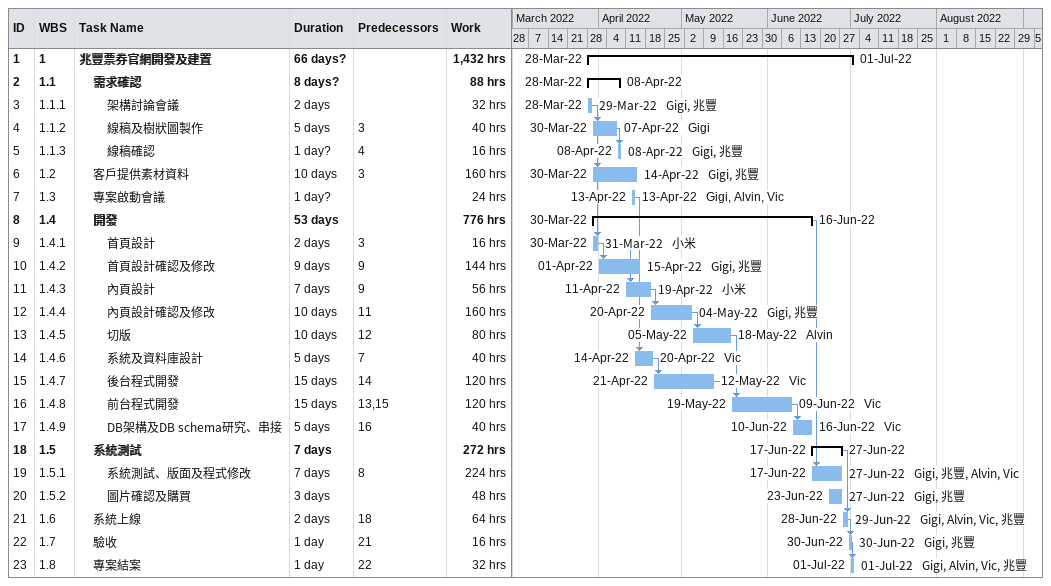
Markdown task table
| ID | WBS | Task | Duration | Start | Finish | Predecessors | Resources | Work (h) |
|---|---|---|---|---|---|---|---|---|
| 1 | 1 | **兆豐票券官網開發及建置** | 66d? | 2022-03-28 | 2022-07-01 |  |  | 1432 |
| 2 | 1.1 | **需求確認** | 8d? | 2022-03-28 | 2022-04-08 |  |  | 88 |
| 3 | 1.1.1 | 架構討論會議 | 2d | 2022-03-28 | 2022-03-29 |  | Gigi, 兆豐 | 32 |
| 4 | 1.1.2 | 線稿及樹狀圖製作 | 5d | 2022-03-30 | 2022-04-07 | 3 | Gigi | 40 |
| 5 | 1.1.3 | 線稿確認 | 1d? | 2022-04-08 | 2022-04-08 | 4 | Gigi, 兆豐 | 16 |
| 6 | 1.2 | 客戶提供素材資料 | 10d | 2022-03-30 | 2022-04-14 | 3 | Gigi, 兆豐 | 160 |
| 7 | 1.3 | 專案啟動會議 | 1d? | 2022-04-13 | 2022-04-13 |  | Gigi, Alvin, Vic | 24 |
| 8 | 1.4 | **開發** | 53d | 2022-03-30 | 2022-06-16 |  |  | 776 |
| 9 | 1.4.1 | 首頁設計 | 2d | 2022-03-30 | 2022-03-31 | 3 | 小米 | 16 |
| 10 | 1.4.2 | 首頁設計確認及修改 | 9d | 2022-04-01 | 2022-04-15 | 9 | Gigi, 兆豐 | 144 |
| 11 | 1.4.3 | 內頁設計 | 7d | 2022-04-11 | 2022-04-19 | 9 | 小米 | 56 |
| 12 | 1.4.4 | 內頁設計確認及修改 | 10d | 2022-04-20 | 2022-05-04 | 11 | Gigi, 兆豐 | 160 |
| 13 | 1.4.5 | 切版 | 10d | 2022-05-05 | 2022-05-18 | 12 | Alvin | 80 |
| 14 | 1.4.6 | 系統及資料庫設計 | 5d | 2022-04-14 | 2022-04-20 | 7 | Vic | 40 |
| 15 | 1.4.7 | 後台程式開發 | 15d | 2022-04-21 | 2022-05-12 | 14 | Vic | 120 |
| 16 | 1.4.8 | 前台程式開發 | 15d | 2022-05-19 | 2022-06-09 | 13, 15 | Vic | 120 |
| 17 | 1.4.9 | DB架構及DB schema研究、串接 | 5d | 2022-06-10 | 2022-06-16 | 16 | Vic | 40 |
| 18 | 1.5 | **系統測試** | 7d | 2022-06-17 | 2022-06-27 |  |  | 272 |
| 19 | 1.5.1 | 系統測試、版面及程式修改 | 7d | 2022-06-17 | 2022-06-27 | 8 | Gigi, 兆豐, Alvin, Vic | 224 |
| 20 | 1.5.2 | 圖片確認及購買 | 3d | 2022-06-23 | 2022-06-27 |  | Gigi, 兆豐 | 48 |
| 21 | 1.6 | 系統上線 | 2d | 2022-06-28 | 2022-06-29 | 18 | Gigi, Alvin, Vic, 兆豐 | 64 |
| 22 | 1.7 | 驗收 | 1d | 2022-06-30 | 2022-06-30 | 21 | Gigi, 兆豐 | 16 |
| 23 | 1.8 | 專案結案 | 1d | 2022-07-01 | 2022-07-01 | 22 | Gigi, Alvin, Vic, 兆豐 | 32 |
